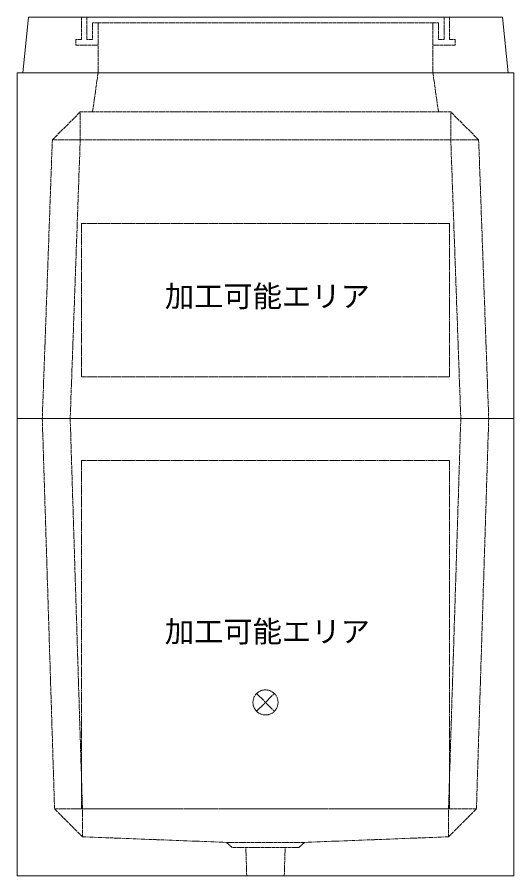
# Model space of a CAD drawing. Units: millimetres, scale not verified. Extents: x -3712 to 3712, y -2625 to 2625.
# Drawn here: x -482 to 408, y -1665 to -125 of the extents above; entities that cross this region are included whole.
import ezdxf
from ezdxf.enums import TextEntityAlignment as Align

# ---------------------------------------------------------------- set-up
doc = ezdxf.new("R2010")
doc.units = ezdxf.units.MM
doc.header["$LTSCALE"] = 10
doc.linetypes.add('LONG_DASHED1', pattern=[7, 6, -1])
doc.linetypes.add('LONG_DOUBLE_CHAIN', pattern=[21.8, 18, -1, 0.6, -0.6, 0.6, -1])
for name, color, linetype, lineweight in [('0-7_D-STR', 7, 'LONG_DASHED1', 9), ('0-A_D-STR-STR4', 134, 'LONG_DASHED1', 9), ('0-B_D-STR-STR5', 1, 'LONG_DOUBLE_CHAIN', 9)]:
    doc.layers.add(name, color=color, linetype=linetype, lineweight=lineweight)
doc.styles.add('ＭＳ ゴシック', font='')
doc.styles.get('ＭＳ ゴシック').set_extended_font_data('MS Gothic')

# ---------------------------------------------------------------- blocks, each defined once
blk = doc.blocks.new('A$C019679C0')
at = {"layer": '0-7_D-STR', "linetype": 'Continuous'}
for p, q in [((-4350, 0), (-4250, 1000)), ((4250, 1000), (-4250, 1000)), ((4350, 0), (4250, 1000)), ((-4350, 0), (4350, 0))]:
    blk.add_line(p, q, dxfattribs=at)
at = {"layer": '0-7_D-STR'}
for p, q in [((-3000, 0), (-3000, 900)), ((3000, 900), (3000, 0))]:
    blk.add_line(p, q, dxfattribs=at)
at = {"layer": '0-A_D-STR-STR4'}
for points in [[(-3300, 1000), (-3300, 600), (-3400, 600), (-3400, 500), (-3000, 500)], [(-3000, 900), (-3100, 900), (-3100, 600), (-3200, 600), (-3200, 1000)], [(3300, 1000), (3300, 600), (3400, 600), (3400, 500), (3000, 500)], [(3100, 900), (3100, 600), (3200, 600), (3200, 1000)], [(-3000, 900), (3000, 900), (3100, 900)]]:
    blk.add_lwpolyline(points, dxfattribs=at)
blk = doc.blocks.new('A$C0FAA34A4')
at = {"layer": '0-7_D-STR'}
for p, q in [((-3000, 6200), (-3100, 5500)), ((3000, 6200), (3100, 5500)), ((-3820, 5000), (-3320, 5500)), ((3320, 5500), (-3320, 5500)), ((-3320, 5000), (-3320, 5500)), ((3820, 5000), (3320, 5500)), ((3320, 5000), (3320, 5500)), ((-3820, 5000), (-4000, 0)), ((3820, 5000), (-3820, 5000)), ((-3320, 5000), (-3500, 0)), ((3320, 5000), (3500, 0)), ((3820, 5000), (4000, 0))]:
    blk.add_line(p, q, dxfattribs=at)
at = {"layer": '0-7_D-STR', "linetype": 'Continuous'}
for p, q in [((4450, 0), (4450, 6200)), ((-4450, 0), (4450, 0))]:
    blk.add_line(p, q, dxfattribs=at)
blk.add_lwpolyline([(-4450, 0), (-4450, 6200), (4450, 6200)], dxfattribs=at)
at = {"layer": '0-B_D-STR-STR5'}
for p, q in [((-3300, 3500), (-3300, 750)), ((3300, 3500), (-3300, 3500))]:
    blk.add_line(p, q, dxfattribs=at)
blk.add_lwpolyline([(3300, 3500), (3300, 750), (-3300, 750)], dxfattribs=at)
blk = doc.blocks.new('A$C37CF2544')
at = {"layer": '0-7_D-STR', "linetype": 'Continuous'}
for p, q in [((-4450, 0), (4450, 0)), ((-4450, -8200), (-4450, 0)), ((4450, -8200), (4450, 0)), ((-4450, -8200), (4450, -8200))]:
    blk.add_line(p, q, dxfattribs=at)
at = {"layer": '0-7_D-STR'}
for p, q in [((-4000, 0), (-3780, -7000)), ((-3500, 0), (-3280, -7000)), ((3500, 0), (3280, -7000)), ((-3280, -7500), (-3780, -7000)), ((-3280, -7500), (-3280, -7000)), ((3280, -7500), (3780, -7000)), ((3280, -7500), (3280, -7000)), ((-3280, -7500), (-700, -7600)), ((3280, -7500), (700, -7600)), ((-600, -7690), (-700, -7600)), ((700, -7600), (-700, -7600)), ((600, -7690), (-600, -7690)), ((-336.2, -8200), (-352.5, -7690)), ((336.2, -8200), (352.5, -7690)), ((600, -7690), (700, -7600))]:
    blk.add_line(p, q, dxfattribs=at)
blk.add_lwpolyline([(4000, 0), (3780, -7000), (-3780, -7000)], dxfattribs=at)
at = {"layer": '0-B_D-STR-STR5'}
for p, q in [((3300, -750), (3300, -7000)), ((3300, -7000), (-3300, -7000))]:
    blk.add_line(p, q, dxfattribs=at)
blk.add_lwpolyline([(3300, -750), (-3300, -750), (-3300, -7000)], dxfattribs=at)
blk = doc.blocks.new('A$C1C640AAB')
at = {"layer": '0-B_D-STR-STR5'}
for p, q in [((-159.1, -159.1), (159.1, 159.1)), ((-159.1, 159.1), (159.1, -159.1))]:
    blk.add_line(p, q, dxfattribs=at)
blk.add_circle((0, 0), 225, dxfattribs=at)
blk = doc.blocks.new('A$C591fdf01')
at = {"layer": '0-7_D-STR'}
blk.add_blockref('A$C37CF2544', (0, 0), dxfattribs=at)
at = {"layer": '0-B_D-STR-STR5'}
blk.add_blockref('A$C1C640AAB', (0, -5090), dxfattribs=at)

msp = doc.modelspace()

# ---------------------------------------------------------------- block references
at = {"layer": '0-7_D-STR', "xscale": 0.1, "yscale": 0.1}
for name, p in [('A$C019679C0', (-37.5, -225)), ('A$C0FAA34A4', (-37.5, -845)), ('A$C591fdf01', (-37.5, -845))]:
    msp.add_blockref(name, p, dxfattribs=at)

# ---------------------------------------------------------------- texts
at = {"layer": '0-B_D-STR-STR5', "style": 'ＭＳ ゴシック'}
for p in [(-217.98, -656.28), (-217.98, -1257.63)]:
    msp.add_text('加工可能エリア', height=38.49, dxfattribs=at).set_placement(p, align=Align.BOTTOM_LEFT)

doc.saveas('drawing.dxf')
